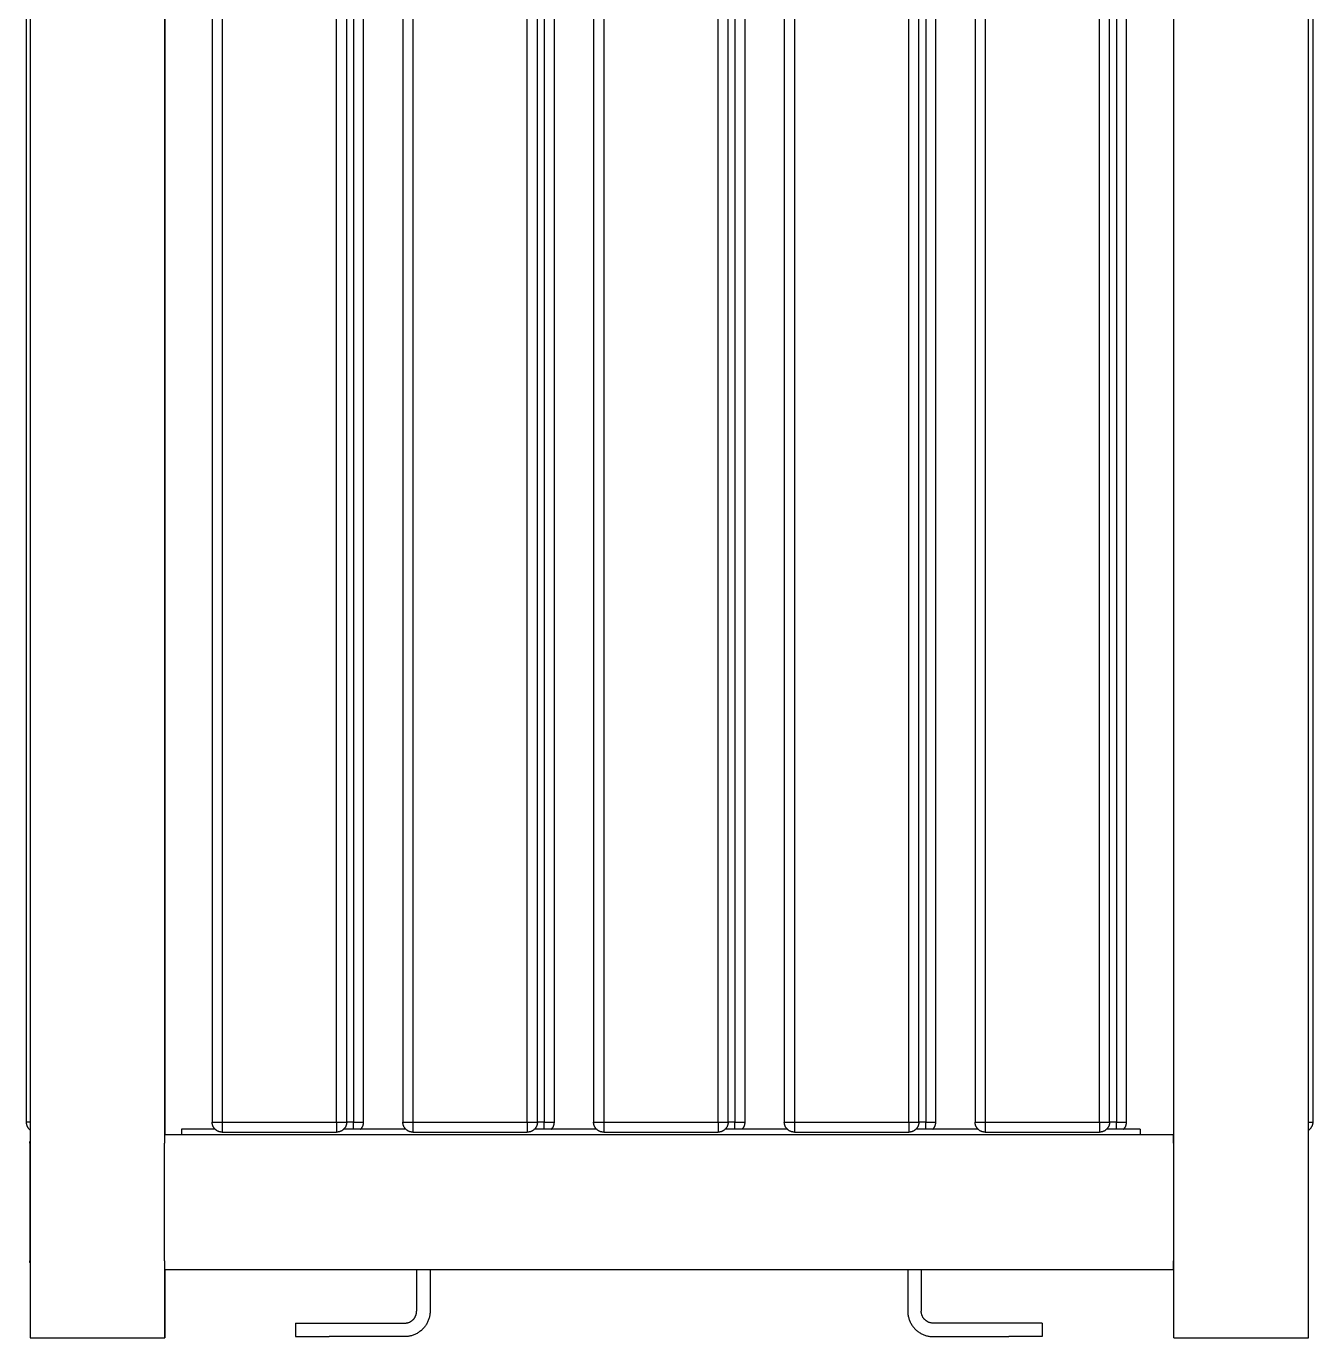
# Model space of a CAD drawing. Header units: millimetres. Extents: x -987 to 2591, y -102 to 2398.
# Drawn here: x -191.9 to 190.6, y 1116.9 to 1506.9 of the extents above; entities that cross this region are included whole.
import ezdxf

# ---------------------------------------------------------------- set-up
doc = ezdxf.new("R2010")
doc.units = ezdxf.units.MM
doc.header["$MEASUREMENT"] = 0
doc.layers.add('Utwórz2D linie widoczne', color=7, linetype='Continuous', true_color=0x000000)

msp = doc.modelspace()

# ---------------------------------------------------------------- linework, layer by layer
at = {"layer": 'Utwórz2D linie widoczne'}
for p, q in [((-190.73, 1896.9), (-190.73, 1116.9)), ((-150.73, 1896.9), (-150.73, 1177.23)), ((-150.63, 1896.9), (-150.63, 1177.23)), ((149.27, 1116.9), (149.27, 1896.9)), ((189.27, 1896.9), (189.27, 1116.9)), ((-191.86, 1890.04), (-191.86, 1181.04)), ((-136.6, 1890.04), (-136.6, 1181.04)), ((-133.6, 1890.04), (-133.6, 1181.04)), ((-99.6, 1181.04), (-99.6, 1890.04)), ((-96.6, 1181.04), (-96.6, 1890.04)), ((-94.56, 1890.04), (-94.56, 1181.04)), ((-91.56, 1181.04), (-91.56, 1890.04)), ((-79.9, 1890.04), (-79.9, 1181.04)), ((-76.9, 1890.04), (-76.9, 1181.04)), ((-42.9, 1181.04), (-42.9, 1890.04)), ((-39.9, 1181.04), (-39.9, 1890.04)), ((-37.86, 1890.04), (-37.86, 1181.04)), ((-34.86, 1181.04), (-34.86, 1890.04)), ((-23.2, 1890.04), (-23.2, 1181.04)), ((-20.2, 1890.04), (-20.2, 1181.04)), ((13.8, 1181.04), (13.8, 1890.04)), ((16.8, 1181.04), (16.8, 1890.04)), ((18.84, 1890.04), (18.84, 1181.04)), ((21.84, 1181.04), (21.84, 1890.04)), ((33.5, 1890.04), (33.5, 1181.04)), ((36.5, 1890.04), (36.5, 1181.04)), ((70.5, 1181.04), (70.5, 1890.04)), ((73.5, 1181.04), (73.5, 1890.04)), ((75.54, 1890.04), (75.54, 1181.04)), ((78.54, 1181.04), (78.54, 1890.04)), ((90.2, 1890.04), (90.2, 1181.04)), ((93.2, 1890.04), (93.2, 1181.04)), ((127.2, 1181.04), (127.2, 1890.04)), ((130.2, 1181.04), (130.2, 1890.04)), ((132.24, 1890.04), (132.24, 1181.04)), ((135.24, 1181.04), (135.24, 1890.04)), ((190.6, 1890.04), (190.6, 1181.04)), ((-191.86, 1181.04), (-191.86, 1180.94)), ((-190.73, 1181.04), (-191.86, 1181.04)), ((-191.86, 1180.94), (-191.85, 1180.84)), ((-191.85, 1180.84), (-191.84, 1180.73)), ((-191.84, 1180.73), (-191.83, 1180.63)), ((-191.83, 1180.63), (-191.81, 1180.53)), ((-191.81, 1180.53), (-191.79, 1180.43)), ((-191.79, 1180.43), (-191.77, 1180.33)), ((-191.77, 1180.33), (-191.74, 1180.23)), ((-191.74, 1180.23), (-191.71, 1180.13)), ((-191.71, 1180.13), (-191.68, 1180.03)), ((-191.68, 1180.03), (-191.64, 1179.93)), ((-191.64, 1179.93), (-191.6, 1179.84)), ((-191.6, 1179.84), (-191.56, 1179.74)), ((-191.56, 1179.74), (-191.51, 1179.65)), ((-191.51, 1179.65), (-191.46, 1179.56)), ((-191.46, 1179.56), (-191.41, 1179.47)), ((-191.41, 1179.47), (-191.36, 1179.38)), ((-191.36, 1179.38), (-191.3, 1179.3)), ((-191.3, 1179.3), (-191.24, 1179.21)), ((-191.24, 1179.21), (-191.17, 1179.13)), ((-191.17, 1179.13), (-191.1, 1179.06)), ((-191.1, 1179.06), (-191.03, 1178.98)), ((-191.03, 1178.98), (-190.96, 1178.9)), ((-190.96, 1178.9), (-190.89, 1178.83)), ((-190.89, 1178.83), (-190.81, 1178.76)), ((-190.81, 1178.76), (-190.73, 1178.7)), ((-145.73, 1178.9), (-145.73, 1177.23)), ((-135.7, 1178.9), (-145.73, 1178.9)), ((-136.6, 1180.94), (-136.6, 1181.04)), ((-136.6, 1181.04), (-136.6, 1181.04)), ((-136.6, 1181.04), (-133.6, 1181.04)), ((-136.59, 1180.84), (-136.6, 1180.94)), ((-136.58, 1180.74), (-136.59, 1180.84)), ((-136.57, 1180.63), (-136.58, 1180.74)), ((-136.55, 1180.53), (-136.57, 1180.63)), ((-136.53, 1180.43), (-136.55, 1180.53)), ((-136.51, 1180.33), (-136.53, 1180.43)), ((-136.49, 1180.23), (-136.51, 1180.33)), ((-136.46, 1180.13), (-136.49, 1180.23)), ((-136.42, 1180.04), (-136.46, 1180.13)), ((-136.39, 1179.94), (-136.42, 1180.04)), ((-136.35, 1179.85), (-136.39, 1179.94)), ((-136.31, 1179.75), (-136.35, 1179.85)), ((-136.26, 1179.66), (-136.31, 1179.75)), ((-136.21, 1179.57), (-136.26, 1179.66)), ((-136.16, 1179.48), (-136.21, 1179.57)), ((-136.11, 1179.4), (-136.16, 1179.48)), ((-136.05, 1179.31), (-136.11, 1179.4)), ((-135.99, 1179.23), (-136.05, 1179.31)), ((-135.92, 1179.15), (-135.99, 1179.23)), ((-135.86, 1179.07), (-135.92, 1179.15)), ((-135.79, 1178.99), (-135.86, 1179.07)), ((-135.72, 1178.92), (-135.79, 1178.99)), ((-135.65, 1178.85), (-135.72, 1178.92)), ((-135.57, 1178.78), (-135.65, 1178.85)), ((-135.49, 1178.72), (-135.57, 1178.78)), ((-135.41, 1178.65), (-135.49, 1178.72)), ((-135.33, 1178.59), (-135.41, 1178.65)), ((-135.24, 1178.53), (-135.33, 1178.59)), ((-135.16, 1178.48), (-135.24, 1178.53)), ((-135.07, 1178.43), (-135.16, 1178.48)), ((-134.98, 1178.38), (-135.07, 1178.43)), ((-134.89, 1178.33), (-134.98, 1178.38)), ((-134.79, 1178.29), (-134.89, 1178.33)), ((-134.7, 1178.25), (-134.79, 1178.29)), ((-134.6, 1178.22), (-134.7, 1178.25)), ((-134.51, 1178.18), (-134.6, 1178.22)), ((-134.41, 1178.15), (-134.51, 1178.18)), ((-134.31, 1178.13), (-134.41, 1178.15)), ((-134.21, 1178.11), (-134.31, 1178.13)), ((-134.11, 1178.09), (-134.21, 1178.11)), ((-134.01, 1178.07), (-134.11, 1178.09)), ((-133.9, 1178.06), (-134.01, 1178.07)), ((-133.8, 1178.05), (-133.9, 1178.06)), ((-133.7, 1178.04), (-133.8, 1178.05)), ((-133.6, 1178.04), (-133.7, 1178.04)), ((-133.6, 1181.04), (-133.6, 1178.04)), ((-133.6, 1181.04), (-99.6, 1181.04)), ((-133.6, 1178.04), (-99.6, 1178.04)), ((-99.6, 1181.04), (-99.6, 1178.04)), ((-99.6, 1181.04), (-96.6, 1181.04)), ((-99.5, 1178.04), (-99.6, 1178.04)), ((-99.39, 1178.05), (-99.5, 1178.04)), ((-99.29, 1178.06), (-99.39, 1178.05)), ((-99.19, 1178.07), (-99.29, 1178.06)), ((-99.09, 1178.09), (-99.19, 1178.07)), ((-98.99, 1178.11), (-99.09, 1178.09)), ((-98.89, 1178.13), (-98.99, 1178.11)), ((-98.79, 1178.15), (-98.89, 1178.13)), ((-98.69, 1178.18), (-98.79, 1178.15)), ((-98.59, 1178.22), (-98.69, 1178.18)), ((-98.5, 1178.25), (-98.59, 1178.22)), ((-98.4, 1178.29), (-98.5, 1178.25)), ((-98.31, 1178.33), (-98.4, 1178.29)), ((-98.22, 1178.38), (-98.31, 1178.33)), ((-98.13, 1178.43), (-98.22, 1178.38)), ((-98.04, 1178.48), (-98.13, 1178.43)), ((-97.95, 1178.53), (-98.04, 1178.48)), ((-97.87, 1178.59), (-97.95, 1178.53)), ((-97.78, 1178.65), (-97.87, 1178.59)), ((-97.7, 1178.72), (-97.78, 1178.65)), ((-97.63, 1178.78), (-97.7, 1178.72)), ((-97.55, 1178.85), (-97.63, 1178.78)), ((-97.48, 1178.92), (-97.55, 1178.85)), ((-79, 1178.9), (-97.5, 1178.9)), ((-97.4, 1178.99), (-97.48, 1178.92)), ((-97.34, 1179.07), (-97.4, 1178.99)), ((-97.27, 1179.15), (-97.34, 1179.07)), ((-97.21, 1179.23), (-97.27, 1179.15)), ((-97.15, 1179.31), (-97.21, 1179.23)), ((-97.09, 1179.4), (-97.15, 1179.31)), ((-97.03, 1179.48), (-97.09, 1179.4)), ((-96.98, 1179.57), (-97.03, 1179.48)), ((-96.93, 1179.66), (-96.98, 1179.57)), ((-96.89, 1179.75), (-96.93, 1179.66)), ((-96.85, 1179.85), (-96.89, 1179.75)), ((-96.81, 1179.94), (-96.85, 1179.85)), ((-96.77, 1180.04), (-96.81, 1179.94)), ((-96.74, 1180.13), (-96.77, 1180.04)), ((-96.71, 1180.23), (-96.74, 1180.13)), ((-96.68, 1180.33), (-96.71, 1180.23)), ((-96.66, 1180.43), (-96.68, 1180.33)), ((-96.64, 1180.53), (-96.66, 1180.43)), ((-96.63, 1180.63), (-96.64, 1180.53)), ((-96.61, 1180.74), (-96.63, 1180.63)), ((-96.6, 1180.84), (-96.61, 1180.74)), ((-94.56, 1181.04), (-96.6, 1181.04)), ((-96.6, 1181.04), (-96.6, 1180.94)), ((-96.6, 1180.94), (-96.6, 1180.84)), ((-94.56, 1181.04), (-91.56, 1181.04)), ((-94.56, 1178.9), (-94.56, 1181.04)), ((-92.46, 1178.9), (-92.39, 1178.97)), ((-92.39, 1178.97), (-92.32, 1179.05)), ((-92.32, 1179.05), (-92.25, 1179.13)), ((-92.25, 1179.13), (-92.19, 1179.21)), ((-92.19, 1179.21), (-92.13, 1179.29)), ((-92.13, 1179.29), (-92.07, 1179.38)), ((-92.07, 1179.38), (-92.01, 1179.46)), ((-92.01, 1179.46), (-91.96, 1179.55)), ((-91.96, 1179.55), (-91.91, 1179.64)), ((-91.91, 1179.64), (-91.86, 1179.74)), ((-91.86, 1179.74), (-91.82, 1179.83)), ((-91.82, 1179.83), (-91.78, 1179.93)), ((-91.78, 1179.93), (-91.74, 1180.02)), ((-91.74, 1180.02), (-91.71, 1180.12)), ((-91.71, 1180.12), (-91.68, 1180.22)), ((-91.68, 1180.22), (-91.65, 1180.32)), ((-91.65, 1180.32), (-91.63, 1180.42)), ((-91.63, 1180.42), (-91.61, 1180.53)), ((-91.61, 1180.53), (-91.59, 1180.63)), ((-91.59, 1180.63), (-91.58, 1180.73)), ((-91.58, 1180.73), (-91.57, 1180.83)), ((-91.57, 1180.83), (-91.56, 1180.94)), ((-91.56, 1180.94), (-91.56, 1181.04)), ((-79.9, 1180.94), (-79.9, 1181.04)), ((-79.9, 1181.04), (-79.9, 1181.04)), ((-79.9, 1181.04), (-76.9, 1181.04)), ((-79.89, 1180.84), (-79.9, 1180.94)), ((-79.88, 1180.74), (-79.89, 1180.84)), ((-79.87, 1180.63), (-79.88, 1180.74)), ((-79.85, 1180.53), (-79.87, 1180.63)), ((-79.83, 1180.43), (-79.85, 1180.53)), ((-79.81, 1180.33), (-79.83, 1180.43)), ((-79.79, 1180.23), (-79.81, 1180.33)), ((-79.76, 1180.13), (-79.79, 1180.23)), ((-79.72, 1180.04), (-79.76, 1180.13)), ((-79.69, 1179.94), (-79.72, 1180.04)), ((-79.65, 1179.85), (-79.69, 1179.94)), ((-79.61, 1179.75), (-79.65, 1179.85)), ((-79.56, 1179.66), (-79.61, 1179.75)), ((-79.51, 1179.57), (-79.56, 1179.66)), ((-79.46, 1179.48), (-79.51, 1179.57)), ((-79.41, 1179.4), (-79.46, 1179.48)), ((-79.35, 1179.31), (-79.41, 1179.4)), ((-79.29, 1179.23), (-79.35, 1179.31)), ((-79.22, 1179.15), (-79.29, 1179.23)), ((-79.16, 1179.07), (-79.22, 1179.15)), ((-79.09, 1178.99), (-79.16, 1179.07)), ((-79.02, 1178.92), (-79.09, 1178.99)), ((-78.95, 1178.85), (-79.02, 1178.92)), ((-78.87, 1178.78), (-78.95, 1178.85)), ((-78.79, 1178.72), (-78.87, 1178.78)), ((-78.71, 1178.65), (-78.79, 1178.72)), ((-78.63, 1178.59), (-78.71, 1178.65)), ((-78.54, 1178.53), (-78.63, 1178.59)), ((-78.46, 1178.48), (-78.54, 1178.53)), ((-78.37, 1178.43), (-78.46, 1178.48)), ((-78.28, 1178.38), (-78.37, 1178.43)), ((-78.19, 1178.33), (-78.28, 1178.38)), ((-78.09, 1178.29), (-78.19, 1178.33)), ((-78, 1178.25), (-78.09, 1178.29)), ((-77.9, 1178.22), (-78, 1178.25)), ((-77.81, 1178.18), (-77.9, 1178.22)), ((-77.71, 1178.15), (-77.81, 1178.18)), ((-77.61, 1178.13), (-77.71, 1178.15)), ((-77.51, 1178.11), (-77.61, 1178.13)), ((-77.41, 1178.09), (-77.51, 1178.11)), ((-77.31, 1178.07), (-77.41, 1178.09)), ((-77.2, 1178.06), (-77.31, 1178.07)), ((-77.1, 1178.05), (-77.2, 1178.06)), ((-77, 1178.04), (-77.1, 1178.05)), ((-76.9, 1178.04), (-77, 1178.04)), ((-76.9, 1181.04), (-76.9, 1178.04)), ((-76.9, 1181.04), (-42.9, 1181.04)), ((-76.9, 1178.04), (-42.9, 1178.04)), ((-42.9, 1181.04), (-42.9, 1178.04)), ((-42.9, 1181.04), (-39.9, 1181.04)), ((-42.8, 1178.04), (-42.9, 1178.04)), ((-42.69, 1178.05), (-42.8, 1178.04)), ((-42.59, 1178.06), (-42.69, 1178.05)), ((-42.49, 1178.07), (-42.59, 1178.06)), ((-42.39, 1178.09), (-42.49, 1178.07)), ((-42.29, 1178.11), (-42.39, 1178.09)), ((-42.19, 1178.13), (-42.29, 1178.11)), ((-42.09, 1178.15), (-42.19, 1178.13)), ((-41.99, 1178.18), (-42.09, 1178.15)), ((-41.89, 1178.22), (-41.99, 1178.18)), ((-41.8, 1178.25), (-41.89, 1178.22)), ((-41.7, 1178.29), (-41.8, 1178.25)), ((-41.61, 1178.33), (-41.7, 1178.29)), ((-41.52, 1178.38), (-41.61, 1178.33)), ((-41.43, 1178.43), (-41.52, 1178.38)), ((-41.34, 1178.48), (-41.43, 1178.43)), ((-41.25, 1178.53), (-41.34, 1178.48)), ((-41.17, 1178.59), (-41.25, 1178.53)), ((-41.08, 1178.65), (-41.17, 1178.59)), ((-41, 1178.72), (-41.08, 1178.65)), ((-40.93, 1178.78), (-41, 1178.72)), ((-40.85, 1178.85), (-40.93, 1178.78)), ((-40.78, 1178.92), (-40.85, 1178.85)), ((-22.3, 1178.9), (-40.8, 1178.9)), ((-40.7, 1178.99), (-40.78, 1178.92)), ((-40.64, 1179.07), (-40.7, 1178.99)), ((-40.57, 1179.15), (-40.64, 1179.07)), ((-40.51, 1179.23), (-40.57, 1179.15)), ((-40.45, 1179.31), (-40.51, 1179.23)), ((-40.39, 1179.4), (-40.45, 1179.31)), ((-40.33, 1179.48), (-40.39, 1179.4)), ((-40.28, 1179.57), (-40.33, 1179.48)), ((-40.23, 1179.66), (-40.28, 1179.57)), ((-40.19, 1179.75), (-40.23, 1179.66)), ((-40.15, 1179.85), (-40.19, 1179.75)), ((-40.11, 1179.94), (-40.15, 1179.85)), ((-40.07, 1180.04), (-40.11, 1179.94)), ((-40.04, 1180.13), (-40.07, 1180.04)), ((-40.01, 1180.23), (-40.04, 1180.13)), ((-39.98, 1180.33), (-40.01, 1180.23)), ((-39.96, 1180.43), (-39.98, 1180.33)), ((-39.94, 1180.53), (-39.96, 1180.43)), ((-39.93, 1180.63), (-39.94, 1180.53)), ((-39.91, 1180.74), (-39.93, 1180.63)), ((-39.9, 1180.84), (-39.91, 1180.74)), ((-37.86, 1181.04), (-39.9, 1181.04)), ((-39.9, 1181.04), (-39.9, 1180.94)), ((-39.9, 1180.94), (-39.9, 1180.84)), ((-37.86, 1181.04), (-34.86, 1181.04)), ((-37.86, 1178.9), (-37.86, 1181.04)), ((-35.76, 1178.9), (-35.69, 1178.97)), ((-35.69, 1178.97), (-35.62, 1179.05)), ((-35.62, 1179.05), (-35.55, 1179.13)), ((-35.55, 1179.13), (-35.49, 1179.21)), ((-35.49, 1179.21), (-35.43, 1179.29)), ((-35.43, 1179.29), (-35.37, 1179.38)), ((-35.37, 1179.38), (-35.31, 1179.46)), ((-35.31, 1179.46), (-35.26, 1179.55)), ((-35.26, 1179.55), (-35.21, 1179.64)), ((-35.21, 1179.64), (-35.16, 1179.74)), ((-35.16, 1179.74), (-35.12, 1179.83)), ((-35.12, 1179.83), (-35.08, 1179.93)), ((-35.08, 1179.93), (-35.04, 1180.02)), ((-35.04, 1180.02), (-35.01, 1180.12)), ((-35.01, 1180.12), (-34.98, 1180.22)), ((-34.98, 1180.22), (-34.95, 1180.32)), ((-34.95, 1180.32), (-34.93, 1180.42)), ((-34.93, 1180.42), (-34.91, 1180.53)), ((-34.91, 1180.53), (-34.89, 1180.63)), ((-34.89, 1180.63), (-34.88, 1180.73)), ((-34.88, 1180.73), (-34.87, 1180.83)), ((-34.87, 1180.83), (-34.86, 1180.94)), ((-34.86, 1180.94), (-34.86, 1181.04)), ((-23.2, 1180.94), (-23.2, 1181.04)), ((-23.2, 1181.04), (-23.2, 1181.04)), ((-23.2, 1181.04), (-20.2, 1181.04)), ((-23.19, 1180.84), (-23.2, 1180.94)), ((-23.18, 1180.74), (-23.19, 1180.84)), ((-23.17, 1180.63), (-23.18, 1180.74)), ((-23.15, 1180.53), (-23.17, 1180.63)), ((-23.13, 1180.43), (-23.15, 1180.53)), ((-23.11, 1180.33), (-23.13, 1180.43)), ((-23.09, 1180.23), (-23.11, 1180.33)), ((-23.06, 1180.13), (-23.09, 1180.23)), ((-23.02, 1180.04), (-23.06, 1180.13)), ((-22.99, 1179.94), (-23.02, 1180.04)), ((-22.95, 1179.85), (-22.99, 1179.94)), ((-22.91, 1179.75), (-22.95, 1179.85)), ((-22.86, 1179.66), (-22.91, 1179.75)), ((-22.81, 1179.57), (-22.86, 1179.66)), ((-22.76, 1179.48), (-22.81, 1179.57)), ((-22.71, 1179.4), (-22.76, 1179.48)), ((-22.65, 1179.31), (-22.71, 1179.4)), ((-22.59, 1179.23), (-22.65, 1179.31)), ((-22.52, 1179.15), (-22.59, 1179.23)), ((-22.46, 1179.07), (-22.52, 1179.15)), ((-22.39, 1178.99), (-22.46, 1179.07)), ((-22.32, 1178.92), (-22.39, 1178.99)), ((-22.25, 1178.85), (-22.32, 1178.92)), ((-22.17, 1178.78), (-22.25, 1178.85)), ((-22.09, 1178.72), (-22.17, 1178.78)), ((-22.01, 1178.65), (-22.09, 1178.72)), ((-21.93, 1178.59), (-22.01, 1178.65)), ((-21.84, 1178.53), (-21.93, 1178.59)), ((-21.76, 1178.48), (-21.84, 1178.53)), ((-21.67, 1178.43), (-21.76, 1178.48)), ((-21.58, 1178.38), (-21.67, 1178.43)), ((-21.49, 1178.33), (-21.58, 1178.38)), ((-21.39, 1178.29), (-21.49, 1178.33)), ((-21.3, 1178.25), (-21.39, 1178.29)), ((-21.2, 1178.22), (-21.3, 1178.25)), ((-21.11, 1178.18), (-21.2, 1178.22)), ((-21.01, 1178.15), (-21.11, 1178.18)), ((-20.91, 1178.13), (-21.01, 1178.15)), ((-20.81, 1178.11), (-20.91, 1178.13)), ((-20.71, 1178.09), (-20.81, 1178.11)), ((-20.61, 1178.07), (-20.71, 1178.09)), ((-20.5, 1178.06), (-20.61, 1178.07)), ((-20.4, 1178.05), (-20.5, 1178.06)), ((-20.3, 1178.04), (-20.4, 1178.05)), ((-20.2, 1178.04), (-20.3, 1178.04)), ((-20.2, 1181.04), (-20.2, 1178.04)), ((-20.2, 1181.04), (13.8, 1181.04)), ((-20.2, 1178.04), (13.8, 1178.04)), ((13.8, 1181.04), (13.8, 1178.04)), ((13.8, 1181.04), (16.8, 1181.04)), ((13.9, 1178.04), (13.8, 1178.04)), ((14.01, 1178.05), (13.9, 1178.04)), ((14.11, 1178.06), (14.01, 1178.05)), ((14.21, 1178.07), (14.11, 1178.06)), ((14.31, 1178.09), (14.21, 1178.07)), ((14.41, 1178.11), (14.31, 1178.09)), ((14.51, 1178.13), (14.41, 1178.11)), ((14.61, 1178.15), (14.51, 1178.13)), ((14.71, 1178.18), (14.61, 1178.15)), ((14.81, 1178.22), (14.71, 1178.18)), ((14.9, 1178.25), (14.81, 1178.22)), ((15, 1178.29), (14.9, 1178.25)), ((15.09, 1178.33), (15, 1178.29)), ((15.18, 1178.38), (15.09, 1178.33)), ((15.27, 1178.43), (15.18, 1178.38)), ((15.36, 1178.48), (15.27, 1178.43)), ((15.45, 1178.53), (15.36, 1178.48)), ((15.53, 1178.59), (15.45, 1178.53)), ((15.62, 1178.65), (15.53, 1178.59)), ((15.7, 1178.72), (15.62, 1178.65)), ((15.77, 1178.78), (15.7, 1178.72)), ((15.85, 1178.85), (15.77, 1178.78)), ((15.92, 1178.92), (15.85, 1178.85)), ((34.4, 1178.9), (15.9, 1178.9)), ((16, 1178.99), (15.92, 1178.92)), ((16.06, 1179.07), (16, 1178.99)), ((16.13, 1179.15), (16.06, 1179.07)), ((16.19, 1179.23), (16.13, 1179.15)), ((16.25, 1179.31), (16.19, 1179.23)), ((16.31, 1179.4), (16.25, 1179.31)), ((16.37, 1179.48), (16.31, 1179.4)), ((16.42, 1179.57), (16.37, 1179.48)), ((16.47, 1179.66), (16.42, 1179.57)), ((16.51, 1179.75), (16.47, 1179.66)), ((16.55, 1179.85), (16.51, 1179.75)), ((16.59, 1179.94), (16.55, 1179.85)), ((16.63, 1180.04), (16.59, 1179.94)), ((16.66, 1180.13), (16.63, 1180.04)), ((16.69, 1180.23), (16.66, 1180.13)), ((16.72, 1180.33), (16.69, 1180.23)), ((16.74, 1180.43), (16.72, 1180.33)), ((16.76, 1180.53), (16.74, 1180.43)), ((16.77, 1180.63), (16.76, 1180.53)), ((16.79, 1180.74), (16.77, 1180.63)), ((16.8, 1180.84), (16.79, 1180.74)), ((18.84, 1181.04), (16.8, 1181.04)), ((16.8, 1181.04), (16.8, 1180.94)), ((16.8, 1180.94), (16.8, 1180.84)), ((18.84, 1181.04), (21.84, 1181.04)), ((18.84, 1178.9), (18.84, 1181.04)), ((20.94, 1178.9), (21.01, 1178.97)), ((21.01, 1178.97), (21.08, 1179.05)), ((21.08, 1179.05), (21.15, 1179.13)), ((21.15, 1179.13), (21.21, 1179.21)), ((21.21, 1179.21), (21.27, 1179.29)), ((21.27, 1179.29), (21.33, 1179.38)), ((21.33, 1179.38), (21.39, 1179.46)), ((21.39, 1179.46), (21.44, 1179.55)), ((21.44, 1179.55), (21.49, 1179.64)), ((21.49, 1179.64), (21.54, 1179.74)), ((21.54, 1179.74), (21.58, 1179.83)), ((21.58, 1179.83), (21.62, 1179.93)), ((21.62, 1179.93), (21.66, 1180.02)), ((21.66, 1180.02), (21.69, 1180.12)), ((21.69, 1180.12), (21.72, 1180.22)), ((21.72, 1180.22), (21.75, 1180.32)), ((21.75, 1180.32), (21.77, 1180.42)), ((21.77, 1180.42), (21.79, 1180.53)), ((21.79, 1180.53), (21.81, 1180.63)), ((21.81, 1180.63), (21.82, 1180.73)), ((21.82, 1180.73), (21.83, 1180.83)), ((21.83, 1180.83), (21.84, 1180.94)), ((21.84, 1180.94), (21.84, 1181.04)), ((33.5, 1180.94), (33.5, 1181.04)), ((33.5, 1181.04), (33.5, 1181.04)), ((33.5, 1181.04), (36.5, 1181.04)), ((33.51, 1180.84), (33.5, 1180.94)), ((33.52, 1180.74), (33.51, 1180.84)), ((33.53, 1180.63), (33.52, 1180.74)), ((33.55, 1180.53), (33.53, 1180.63)), ((33.57, 1180.43), (33.55, 1180.53)), ((33.59, 1180.33), (33.57, 1180.43)), ((33.61, 1180.23), (33.59, 1180.33)), ((33.64, 1180.13), (33.61, 1180.23)), ((33.68, 1180.04), (33.64, 1180.13)), ((33.71, 1179.94), (33.68, 1180.04)), ((33.75, 1179.85), (33.71, 1179.94)), ((33.79, 1179.75), (33.75, 1179.85)), ((33.84, 1179.66), (33.79, 1179.75)), ((33.89, 1179.57), (33.84, 1179.66)), ((33.94, 1179.48), (33.89, 1179.57)), ((33.99, 1179.4), (33.94, 1179.48)), ((34.05, 1179.31), (33.99, 1179.4)), ((34.11, 1179.23), (34.05, 1179.31)), ((34.18, 1179.15), (34.11, 1179.23)), ((34.24, 1179.07), (34.18, 1179.15)), ((34.31, 1178.99), (34.24, 1179.07)), ((34.38, 1178.92), (34.31, 1178.99)), ((34.45, 1178.85), (34.38, 1178.92)), ((34.53, 1178.78), (34.45, 1178.85)), ((34.61, 1178.72), (34.53, 1178.78)), ((34.69, 1178.65), (34.61, 1178.72)), ((34.77, 1178.59), (34.69, 1178.65)), ((34.86, 1178.53), (34.77, 1178.59)), ((34.94, 1178.48), (34.86, 1178.53)), ((35.03, 1178.43), (34.94, 1178.48)), ((35.12, 1178.38), (35.03, 1178.43)), ((35.21, 1178.33), (35.12, 1178.38)), ((35.31, 1178.29), (35.21, 1178.33)), ((35.4, 1178.25), (35.31, 1178.29)), ((35.5, 1178.22), (35.4, 1178.25)), ((35.59, 1178.18), (35.5, 1178.22)), ((35.69, 1178.15), (35.59, 1178.18)), ((35.79, 1178.13), (35.69, 1178.15)), ((35.89, 1178.11), (35.79, 1178.13)), ((35.99, 1178.09), (35.89, 1178.11)), ((36.09, 1178.07), (35.99, 1178.09)), ((36.2, 1178.06), (36.09, 1178.07)), ((36.3, 1178.05), (36.2, 1178.06)), ((36.4, 1178.04), (36.3, 1178.05)), ((36.5, 1178.04), (36.4, 1178.04)), ((36.5, 1181.04), (36.5, 1178.04)), ((36.5, 1181.04), (70.5, 1181.04)), ((36.5, 1178.04), (70.5, 1178.04)), ((70.5, 1181.04), (70.5, 1178.04)), ((70.5, 1181.04), (73.5, 1181.04)), ((70.6, 1178.04), (70.5, 1178.04)), ((70.71, 1178.05), (70.6, 1178.04)), ((70.81, 1178.06), (70.71, 1178.05)), ((70.91, 1178.07), (70.81, 1178.06)), ((71.01, 1178.09), (70.91, 1178.07)), ((71.11, 1178.11), (71.01, 1178.09)), ((71.21, 1178.13), (71.11, 1178.11)), ((71.31, 1178.15), (71.21, 1178.13)), ((71.41, 1178.18), (71.31, 1178.15)), ((71.51, 1178.22), (71.41, 1178.18)), ((71.6, 1178.25), (71.51, 1178.22)), ((71.7, 1178.29), (71.6, 1178.25)), ((71.79, 1178.33), (71.7, 1178.29)), ((71.88, 1178.38), (71.79, 1178.33)), ((71.97, 1178.43), (71.88, 1178.38)), ((72.06, 1178.48), (71.97, 1178.43)), ((72.15, 1178.53), (72.06, 1178.48)), ((72.23, 1178.59), (72.15, 1178.53)), ((72.32, 1178.65), (72.23, 1178.59)), ((72.4, 1178.72), (72.32, 1178.65)), ((72.47, 1178.78), (72.4, 1178.72)), ((72.55, 1178.85), (72.47, 1178.78)), ((72.62, 1178.92), (72.55, 1178.85)), ((91.1, 1178.9), (72.6, 1178.9)), ((72.7, 1178.99), (72.62, 1178.92)), ((72.76, 1179.07), (72.7, 1178.99)), ((72.83, 1179.15), (72.76, 1179.07)), ((72.89, 1179.23), (72.83, 1179.15)), ((72.95, 1179.31), (72.89, 1179.23)), ((73.01, 1179.4), (72.95, 1179.31)), ((73.07, 1179.48), (73.01, 1179.4)), ((73.12, 1179.57), (73.07, 1179.48)), ((73.17, 1179.66), (73.12, 1179.57)), ((73.21, 1179.75), (73.17, 1179.66)), ((73.25, 1179.85), (73.21, 1179.75)), ((73.29, 1179.94), (73.25, 1179.85)), ((73.33, 1180.04), (73.29, 1179.94)), ((73.36, 1180.13), (73.33, 1180.04)), ((73.39, 1180.23), (73.36, 1180.13)), ((73.42, 1180.33), (73.39, 1180.23)), ((73.44, 1180.43), (73.42, 1180.33)), ((73.46, 1180.53), (73.44, 1180.43)), ((73.47, 1180.63), (73.46, 1180.53)), ((73.49, 1180.74), (73.47, 1180.63)), ((73.5, 1180.84), (73.49, 1180.74)), ((75.54, 1181.04), (73.5, 1181.04)), ((73.5, 1181.04), (73.5, 1180.94)), ((73.5, 1180.94), (73.5, 1180.84)), ((75.54, 1181.04), (78.54, 1181.04)), ((75.54, 1178.9), (75.54, 1181.04)), ((77.64, 1178.9), (77.71, 1178.97)), ((77.71, 1178.97), (77.78, 1179.05)), ((77.78, 1179.05), (77.85, 1179.13)), ((77.85, 1179.13), (77.91, 1179.21)), ((77.91, 1179.21), (77.97, 1179.29)), ((77.97, 1179.29), (78.03, 1179.38)), ((78.03, 1179.38), (78.09, 1179.46)), ((78.09, 1179.46), (78.14, 1179.55)), ((78.14, 1179.55), (78.19, 1179.64)), ((78.19, 1179.64), (78.24, 1179.74)), ((78.24, 1179.74), (78.28, 1179.83)), ((78.28, 1179.83), (78.32, 1179.93)), ((78.32, 1179.93), (78.36, 1180.02)), ((78.36, 1180.02), (78.39, 1180.12)), ((78.39, 1180.12), (78.42, 1180.22)), ((78.42, 1180.22), (78.45, 1180.32)), ((78.45, 1180.32), (78.47, 1180.42)), ((78.47, 1180.42), (78.49, 1180.53)), ((78.49, 1180.53), (78.51, 1180.63)), ((78.51, 1180.63), (78.52, 1180.73)), ((78.52, 1180.73), (78.53, 1180.83)), ((78.53, 1180.83), (78.54, 1180.94)), ((78.54, 1180.94), (78.54, 1181.04)), ((90.2, 1180.94), (90.2, 1181.04)), ((90.2, 1181.04), (90.2, 1181.04)), ((90.2, 1181.04), (93.2, 1181.04)), ((90.21, 1180.84), (90.2, 1180.94)), ((90.22, 1180.74), (90.21, 1180.84)), ((90.23, 1180.63), (90.22, 1180.74)), ((90.25, 1180.53), (90.23, 1180.63)), ((90.27, 1180.43), (90.25, 1180.53)), ((90.29, 1180.33), (90.27, 1180.43)), ((90.31, 1180.23), (90.29, 1180.33)), ((90.34, 1180.13), (90.31, 1180.23)), ((90.38, 1180.04), (90.34, 1180.13)), ((90.41, 1179.94), (90.38, 1180.04)), ((90.45, 1179.85), (90.41, 1179.94)), ((90.49, 1179.75), (90.45, 1179.85)), ((90.54, 1179.66), (90.49, 1179.75)), ((90.59, 1179.57), (90.54, 1179.66)), ((90.64, 1179.48), (90.59, 1179.57)), ((90.69, 1179.4), (90.64, 1179.48)), ((90.75, 1179.31), (90.69, 1179.4)), ((90.81, 1179.23), (90.75, 1179.31)), ((90.88, 1179.15), (90.81, 1179.23)), ((90.94, 1179.07), (90.88, 1179.15)), ((91.01, 1178.99), (90.94, 1179.07)), ((91.08, 1178.92), (91.01, 1178.99)), ((91.15, 1178.85), (91.08, 1178.92)), ((91.23, 1178.78), (91.15, 1178.85)), ((91.31, 1178.72), (91.23, 1178.78)), ((91.39, 1178.65), (91.31, 1178.72)), ((91.47, 1178.59), (91.39, 1178.65)), ((91.56, 1178.53), (91.47, 1178.59)), ((91.64, 1178.48), (91.56, 1178.53)), ((91.73, 1178.43), (91.64, 1178.48)), ((91.82, 1178.38), (91.73, 1178.43)), ((91.91, 1178.33), (91.82, 1178.38)), ((92.01, 1178.29), (91.91, 1178.33)), ((92.1, 1178.25), (92.01, 1178.29)), ((92.2, 1178.22), (92.1, 1178.25)), ((92.29, 1178.18), (92.2, 1178.22)), ((92.39, 1178.15), (92.29, 1178.18)), ((92.49, 1178.13), (92.39, 1178.15)), ((92.59, 1178.11), (92.49, 1178.13)), ((92.69, 1178.09), (92.59, 1178.11)), ((92.79, 1178.07), (92.69, 1178.09)), ((92.9, 1178.06), (92.79, 1178.07)), ((93, 1178.05), (92.9, 1178.06)), ((93.1, 1178.04), (93, 1178.05)), ((93.2, 1178.04), (93.1, 1178.04)), ((93.2, 1181.04), (93.2, 1178.04)), ((93.2, 1181.04), (127.2, 1181.04)), ((93.2, 1178.04), (127.2, 1178.04)), ((127.2, 1181.04), (127.2, 1178.04)), ((127.2, 1181.04), (130.2, 1181.04)), ((127.3, 1178.04), (127.2, 1178.04)), ((127.41, 1178.05), (127.3, 1178.04)), ((127.51, 1178.06), (127.41, 1178.05)), ((127.61, 1178.07), (127.51, 1178.06)), ((127.71, 1178.09), (127.61, 1178.07)), ((127.81, 1178.11), (127.71, 1178.09)), ((127.91, 1178.13), (127.81, 1178.11)), ((128.01, 1178.15), (127.91, 1178.13)), ((128.11, 1178.18), (128.01, 1178.15)), ((128.21, 1178.22), (128.11, 1178.18)), ((128.3, 1178.25), (128.21, 1178.22)), ((128.4, 1178.29), (128.3, 1178.25)), ((128.49, 1178.33), (128.4, 1178.29)), ((128.58, 1178.38), (128.49, 1178.33)), ((128.67, 1178.43), (128.58, 1178.38)), ((128.76, 1178.48), (128.67, 1178.43)), ((128.85, 1178.53), (128.76, 1178.48)), ((128.93, 1178.59), (128.85, 1178.53)), ((129.02, 1178.65), (128.93, 1178.59)), ((129.1, 1178.72), (129.02, 1178.65)), ((129.17, 1178.78), (129.1, 1178.72)), ((129.25, 1178.85), (129.17, 1178.78)), ((129.32, 1178.92), (129.25, 1178.85)), ((139.27, 1178.9), (129.3, 1178.9)), ((129.4, 1178.99), (129.32, 1178.92)), ((129.46, 1179.07), (129.4, 1178.99)), ((129.53, 1179.15), (129.46, 1179.07)), ((129.59, 1179.23), (129.53, 1179.15)), ((129.65, 1179.31), (129.59, 1179.23)), ((129.71, 1179.4), (129.65, 1179.31)), ((129.77, 1179.48), (129.71, 1179.4)), ((129.82, 1179.57), (129.77, 1179.48)), ((129.87, 1179.66), (129.82, 1179.57)), ((129.91, 1179.75), (129.87, 1179.66)), ((129.95, 1179.85), (129.91, 1179.75)), ((129.99, 1179.94), (129.95, 1179.85)), ((130.03, 1180.04), (129.99, 1179.94)), ((130.06, 1180.13), (130.03, 1180.04)), ((130.09, 1180.23), (130.06, 1180.13)), ((130.12, 1180.33), (130.09, 1180.23)), ((130.14, 1180.43), (130.12, 1180.33)), ((130.16, 1180.53), (130.14, 1180.43)), ((130.17, 1180.63), (130.16, 1180.53)), ((130.19, 1180.74), (130.17, 1180.63)), ((130.2, 1180.84), (130.19, 1180.74)), ((132.24, 1181.04), (130.2, 1181.04)), ((130.2, 1181.04), (130.2, 1180.94)), ((130.2, 1180.94), (130.2, 1180.84)), ((132.24, 1181.04), (135.24, 1181.04)), ((132.24, 1178.9), (132.24, 1181.04)), ((134.34, 1178.9), (134.41, 1178.97)), ((134.41, 1178.97), (134.48, 1179.05)), ((134.48, 1179.05), (134.55, 1179.13)), ((134.55, 1179.13), (134.61, 1179.21)), ((134.61, 1179.21), (134.67, 1179.29)), ((134.67, 1179.29), (134.73, 1179.38)), ((134.73, 1179.38), (134.79, 1179.46)), ((134.79, 1179.46), (134.84, 1179.55)), ((134.84, 1179.55), (134.89, 1179.64)), ((134.89, 1179.64), (134.94, 1179.74)), ((134.94, 1179.74), (134.98, 1179.83)), ((134.98, 1179.83), (135.02, 1179.93)), ((135.02, 1179.93), (135.06, 1180.02)), ((135.06, 1180.02), (135.09, 1180.12)), ((135.09, 1180.12), (135.12, 1180.22)), ((135.12, 1180.22), (135.15, 1180.32)), ((135.15, 1180.32), (135.17, 1180.42)), ((135.17, 1180.42), (135.19, 1180.53)), ((135.19, 1180.53), (135.21, 1180.63)), ((135.21, 1180.63), (135.22, 1180.73)), ((135.22, 1180.73), (135.23, 1180.83)), ((135.23, 1180.83), (135.24, 1180.94)), ((135.24, 1180.94), (135.24, 1181.04)), ((139.27, 1178.9), (139.27, 1177.23)), ((189.27, 1181.04), (190.6, 1181.04)), ((189.35, 1178.61), (189.27, 1178.55)), ((189.44, 1178.67), (189.35, 1178.61)), ((189.37, 1116.9), (189.37, 1178.62)), ((189.51, 1178.73), (189.44, 1178.67)), ((189.59, 1178.8), (189.51, 1178.73)), ((189.67, 1178.87), (189.59, 1178.8)), ((189.74, 1178.94), (189.67, 1178.87)), ((189.81, 1179.01), (189.74, 1178.94)), ((189.88, 1179.09), (189.81, 1179.01)), ((189.94, 1179.17), (189.88, 1179.09)), ((190, 1179.25), (189.94, 1179.17)), ((190.06, 1179.33), (190, 1179.25)), ((190.12, 1179.41), (190.06, 1179.33)), ((190.17, 1179.5), (190.12, 1179.41)), ((190.22, 1179.59), (190.17, 1179.5)), ((190.27, 1179.68), (190.22, 1179.59)), ((190.31, 1179.77), (190.27, 1179.68)), ((190.35, 1179.86), (190.31, 1179.77)), ((190.39, 1179.95), (190.35, 1179.86)), ((190.43, 1180.05), (190.39, 1179.95)), ((190.46, 1180.14), (190.43, 1180.05)), ((190.49, 1180.24), (190.46, 1180.14)), ((190.51, 1180.34), (190.49, 1180.24)), ((190.54, 1180.44), (190.51, 1180.34)), ((190.55, 1180.54), (190.54, 1180.44)), ((190.57, 1180.64), (190.55, 1180.54)), ((190.58, 1180.74), (190.57, 1180.64)), ((190.59, 1180.84), (190.58, 1180.74)), ((190.6, 1180.94), (190.59, 1180.84)), ((190.6, 1181.04), (190.6, 1180.94)), ((-190.8, 1174.82), (-190.79, 1174.9)), ((-190.8, 1174.73), (-190.8, 1174.82)), ((-190.8, 1174.73), (-190.8, 1139.73)), ((-190.79, 1174.98), (-190.78, 1175.07)), ((-190.79, 1174.9), (-190.79, 1174.98)), ((-190.78, 1175.07), (-190.76, 1175.15)), ((-190.76, 1175.15), (-190.75, 1175.23)), ((-190.75, 1175.23), (-190.73, 1175.31)), ((149.2, 1177.23), (-150.8, 1177.23)), ((-150.8, 1177.23), (-150.8, 1174.73)), ((-150.8, 1139.73), (-150.8, 1174.73)), ((149.2, 1174.73), (149.2, 1177.23)), ((149.2, 1174.79), (149.21, 1174.86)), ((149.2, 1174.73), (149.2, 1139.73)), ((149.21, 1174.94), (149.22, 1175.02)), ((149.21, 1174.86), (149.21, 1174.94)), ((149.22, 1175.02), (149.23, 1175.09)), ((149.23, 1175.09), (149.24, 1175.17)), ((149.24, 1175.17), (149.25, 1175.24)), ((149.25, 1175.24), (149.27, 1175.32)), ((-190.8, 1139.65), (-190.8, 1139.73)), ((-190.79, 1139.57), (-190.8, 1139.65)), ((-190.79, 1139.48), (-190.79, 1139.57)), ((-190.78, 1139.4), (-190.79, 1139.48)), ((-190.76, 1139.32), (-190.78, 1139.4)), ((-190.75, 1139.24), (-190.76, 1139.32)), ((-190.73, 1139.15), (-190.75, 1139.24)), ((-150.8, 1139.73), (-150.8, 1137.23)), ((149.2, 1137.23), (149.2, 1139.73)), ((149.21, 1139.6), (149.2, 1139.68)), ((149.21, 1139.52), (149.21, 1139.6)), ((149.22, 1139.45), (149.21, 1139.52)), ((149.23, 1139.37), (149.22, 1139.45)), ((149.24, 1139.3), (149.23, 1139.37)), ((149.25, 1139.22), (149.24, 1139.3)), ((149.27, 1139.15), (149.25, 1139.22)), ((-150.8, 1137.23), (149.2, 1137.23)), ((-150.73, 1137.23), (-150.73, 1116.9)), ((-150.63, 1137.23), (-150.63, 1116.9)), ((-75.8, 1137.23), (-75.8, 1127.23)), ((-71.8, 1137.23), (-71.8, 1127.23)), ((70.2, 1137.23), (70.2, 1127.23)), ((74.2, 1137.23), (74.2, 1127.23)), ((-75.8, 1127.23), (-75.8, 1124.83)), ((-71.8, 1127.23), (-71.8, 1124.83)), ((70.2, 1127.23), (70.2, 1124.83)), ((74.2, 1127.23), (74.2, 1124.83)), ((-76.2, 1123.18), (-76.15, 1123.29)), ((-76.15, 1123.29), (-76.1, 1123.4)), ((-76.1, 1123.4), (-76.05, 1123.51)), ((-76.05, 1123.51), (-76.01, 1123.63)), ((-76.01, 1123.63), (-75.97, 1123.74)), ((-75.97, 1123.74), (-75.93, 1123.86)), ((-75.93, 1123.86), (-75.9, 1123.98)), ((-75.9, 1123.98), (-75.87, 1124.1)), ((-75.87, 1124.1), (-75.85, 1124.22)), ((-75.85, 1124.22), (-75.83, 1124.34)), ((-75.83, 1124.34), (-75.82, 1124.46)), ((-75.82, 1124.46), (-75.81, 1124.59)), ((-75.81, 1124.59), (-75.8, 1124.71)), ((-75.8, 1124.71), (-75.8, 1124.83)), ((-71.96, 1123.29), (-72.01, 1123.03)), ((-71.91, 1123.54), (-71.96, 1123.29)), ((-71.87, 1123.8), (-71.91, 1123.54)), ((-71.84, 1124.06), (-71.87, 1123.8)), ((-71.82, 1124.31), (-71.84, 1124.06)), ((-71.8, 1124.57), (-71.82, 1124.31)), ((-71.8, 1124.83), (-71.8, 1124.57)), ((70.2, 1124.83), (70.21, 1124.57)), ((70.21, 1124.57), (70.22, 1124.31)), ((70.22, 1124.31), (70.24, 1124.06)), ((70.24, 1124.06), (70.27, 1123.8)), ((70.27, 1123.8), (70.31, 1123.54)), ((70.31, 1123.54), (70.36, 1123.29)), ((70.36, 1123.29), (70.42, 1123.03)), ((74.2, 1124.71), (74.2, 1124.83)), ((74.21, 1124.59), (74.2, 1124.71)), ((74.22, 1124.46), (74.21, 1124.59)), ((74.24, 1124.34), (74.22, 1124.46)), ((74.25, 1124.22), (74.24, 1124.34)), ((74.28, 1124.1), (74.25, 1124.22)), ((74.3, 1123.98), (74.28, 1124.1)), ((74.34, 1123.86), (74.3, 1123.98)), ((74.37, 1123.74), (74.34, 1123.86)), ((74.41, 1123.63), (74.37, 1123.74)), ((74.45, 1123.51), (74.41, 1123.63)), ((74.5, 1123.4), (74.45, 1123.51)), ((74.55, 1123.29), (74.5, 1123.4)), ((74.61, 1123.18), (74.55, 1123.29)), ((-111.8, 1121.23), (-101.8, 1121.23)), ((-111.8, 1121.23), (-111.8, 1117.23)), ((-101.8, 1121.23), (-79.4, 1121.23)), ((-79.4, 1121.23), (-79.28, 1121.23)), ((-79.28, 1121.23), (-79.15, 1121.24)), ((-79.15, 1121.24), (-79.03, 1121.25)), ((-79.03, 1121.25), (-78.91, 1121.27)), ((-78.91, 1121.27), (-78.79, 1121.29)), ((-78.79, 1121.29), (-78.67, 1121.31)), ((-78.67, 1121.31), (-78.55, 1121.34)), ((-78.55, 1121.34), (-78.43, 1121.37)), ((-78.43, 1121.37), (-78.31, 1121.4)), ((-78.31, 1121.4), (-78.19, 1121.44)), ((-78.19, 1121.44), (-78.08, 1121.48)), ((-78.08, 1121.48), (-77.96, 1121.53)), ((-77.96, 1121.53), (-77.85, 1121.58)), ((-77.85, 1121.58), (-77.74, 1121.64)), ((-77.74, 1121.64), (-77.63, 1121.69)), ((-77.63, 1121.69), (-77.53, 1121.76)), ((-77.53, 1121.76), (-77.42, 1121.82)), ((-77.42, 1121.82), (-77.32, 1121.89)), ((-77.32, 1121.89), (-77.22, 1121.96)), ((-77.22, 1121.96), (-77.13, 1122.04)), ((-77.13, 1122.04), (-77.03, 1122.12)), ((-77.03, 1122.12), (-76.94, 1122.2)), ((-76.94, 1122.2), (-76.85, 1122.29)), ((-76.85, 1122.29), (-76.77, 1122.38)), ((-76.77, 1122.38), (-76.68, 1122.47)), ((-76.68, 1122.47), (-76.61, 1122.56)), ((-76.61, 1122.56), (-76.53, 1122.66)), ((-76.53, 1122.66), (-76.46, 1122.76)), ((-76.46, 1122.76), (-76.39, 1122.86)), ((-76.39, 1122.86), (-76.32, 1122.96)), ((-76.32, 1122.96), (-76.26, 1123.07)), ((-76.26, 1123.07), (-76.2, 1123.18)), ((-74.02, 1119.46), (-74.21, 1119.28)), ((-73.84, 1119.65), (-74.02, 1119.46)), ((-73.67, 1119.84), (-73.84, 1119.65)), ((-73.5, 1120.04), (-73.67, 1119.84)), ((-73.34, 1120.24), (-73.5, 1120.04)), ((-73.19, 1120.45), (-73.34, 1120.24)), ((-73.04, 1120.66), (-73.19, 1120.45)), ((-72.9, 1120.88), (-73.04, 1120.66)), ((-72.77, 1121.11), (-72.9, 1120.88)), ((-72.65, 1121.34), (-72.77, 1121.11)), ((-72.53, 1121.57), (-72.65, 1121.34)), ((-72.43, 1121.81), (-72.53, 1121.57)), ((-72.33, 1122.04), (-72.43, 1121.81)), ((-72.24, 1122.29), (-72.33, 1122.04)), ((-72.15, 1122.53), (-72.24, 1122.29)), ((-72.08, 1122.78), (-72.15, 1122.53)), ((-72.01, 1123.03), (-72.08, 1122.78)), ((70.42, 1123.03), (70.48, 1122.78)), ((70.48, 1122.78), (70.56, 1122.53)), ((70.56, 1122.53), (70.64, 1122.29)), ((70.64, 1122.29), (70.73, 1122.04)), ((70.73, 1122.04), (70.83, 1121.81)), ((70.83, 1121.81), (70.94, 1121.57)), ((70.94, 1121.57), (71.05, 1121.34)), ((71.05, 1121.34), (71.18, 1121.11)), ((71.18, 1121.11), (71.31, 1120.88)), ((71.31, 1120.88), (71.45, 1120.66)), ((71.45, 1120.66), (71.59, 1120.45)), ((71.59, 1120.45), (71.75, 1120.24)), ((71.75, 1120.24), (71.91, 1120.04)), ((71.91, 1120.04), (72.07, 1119.84)), ((72.07, 1119.84), (72.25, 1119.65)), ((72.25, 1119.65), (72.43, 1119.46)), ((72.43, 1119.46), (72.61, 1119.28)), ((74.66, 1123.07), (74.61, 1123.18)), ((74.73, 1122.96), (74.66, 1123.07)), ((74.79, 1122.86), (74.73, 1122.96)), ((74.86, 1122.76), (74.79, 1122.86)), ((74.93, 1122.66), (74.86, 1122.76)), ((75.01, 1122.56), (74.93, 1122.66)), ((75.09, 1122.47), (75.01, 1122.56)), ((75.17, 1122.38), (75.09, 1122.47)), ((75.26, 1122.29), (75.17, 1122.38)), ((75.34, 1122.2), (75.26, 1122.29)), ((75.44, 1122.12), (75.34, 1122.2)), ((75.53, 1122.04), (75.44, 1122.12)), ((75.63, 1121.96), (75.53, 1122.04)), ((75.73, 1121.89), (75.63, 1121.96)), ((75.83, 1121.82), (75.73, 1121.89)), ((75.93, 1121.76), (75.83, 1121.82)), ((76.04, 1121.69), (75.93, 1121.76)), ((76.15, 1121.64), (76.04, 1121.69)), ((76.26, 1121.58), (76.15, 1121.64)), ((76.37, 1121.53), (76.26, 1121.58)), ((76.48, 1121.48), (76.37, 1121.53)), ((76.6, 1121.44), (76.48, 1121.48)), ((76.71, 1121.4), (76.6, 1121.44)), ((76.83, 1121.37), (76.71, 1121.4)), ((76.95, 1121.34), (76.83, 1121.37)), ((77.07, 1121.31), (76.95, 1121.34)), ((77.19, 1121.29), (77.07, 1121.31)), ((77.31, 1121.27), (77.19, 1121.29)), ((77.43, 1121.25), (77.31, 1121.27)), ((77.56, 1121.24), (77.43, 1121.25)), ((77.68, 1121.23), (77.56, 1121.24)), ((77.8, 1121.23), (77.68, 1121.23)), ((100.2, 1121.23), (77.8, 1121.23)), ((110.2, 1121.23), (100.2, 1121.23)), ((110.2, 1121.23), (110.2, 1117.23)), ((-190.73, 1116.9), (-186.73, 1116.9)), ((-186.73, 1116.9), (-154.73, 1116.9)), ((-154.73, 1116.9), (-150.73, 1116.9)), ((-150.73, 1116.9), (-150.63, 1116.9)), ((-111.8, 1117.23), (-101.8, 1117.23)), ((-79.4, 1117.23), (-101.8, 1117.23)), ((-79.14, 1117.24), (-79.4, 1117.23)), ((-78.88, 1117.25), (-79.14, 1117.24)), ((-78.62, 1117.27), (-78.88, 1117.25)), ((-78.36, 1117.3), (-78.62, 1117.27)), ((-78.11, 1117.34), (-78.36, 1117.3)), ((-77.85, 1117.39), (-78.11, 1117.34)), ((-77.6, 1117.45), (-77.85, 1117.39)), ((-77.35, 1117.51), (-77.6, 1117.45)), ((-77.1, 1117.59), (-77.35, 1117.51)), ((-76.85, 1117.67), (-77.1, 1117.59)), ((-76.61, 1117.76), (-76.85, 1117.67)), ((-76.37, 1117.86), (-76.61, 1117.76)), ((-76.13, 1117.97), (-76.37, 1117.86)), ((-75.9, 1118.08), (-76.13, 1117.97)), ((-75.67, 1118.21), (-75.9, 1118.08)), ((-75.45, 1118.34), (-75.67, 1118.21)), ((-75.23, 1118.48), (-75.45, 1118.34)), ((-75.02, 1118.62), (-75.23, 1118.48)), ((-74.81, 1118.78), (-75.02, 1118.62)), ((-74.6, 1118.94), (-74.81, 1118.78)), ((-74.4, 1119.1), (-74.6, 1118.94)), ((-74.21, 1119.28), (-74.4, 1119.1)), ((72.61, 1119.28), (72.81, 1119.1)), ((72.81, 1119.1), (73.01, 1118.94)), ((73.01, 1118.94), (73.21, 1118.78)), ((73.21, 1118.78), (73.42, 1118.62)), ((73.42, 1118.62), (73.63, 1118.48)), ((73.63, 1118.48), (73.85, 1118.34)), ((73.85, 1118.34), (74.08, 1118.21)), ((74.08, 1118.21), (74.31, 1118.08)), ((74.31, 1118.08), (74.54, 1117.97)), ((74.54, 1117.97), (74.77, 1117.86)), ((74.77, 1117.86), (75.01, 1117.76)), ((75.01, 1117.76), (75.26, 1117.67)), ((75.26, 1117.67), (75.5, 1117.59)), ((75.5, 1117.59), (75.75, 1117.51)), ((75.75, 1117.51), (76, 1117.45)), ((76, 1117.45), (76.26, 1117.39)), ((76.26, 1117.39), (76.51, 1117.34)), ((76.51, 1117.34), (76.77, 1117.3)), ((76.77, 1117.3), (77.02, 1117.27)), ((77.02, 1117.27), (77.28, 1117.25)), ((77.28, 1117.25), (77.54, 1117.24)), ((77.54, 1117.24), (77.8, 1117.23)), ((77.8, 1117.23), (100.2, 1117.23)), ((110.2, 1117.23), (100.2, 1117.23)), ((149.27, 1116.9), (153.27, 1116.9)), ((153.27, 1116.9), (185.27, 1116.9)), ((185.27, 1116.9), (189.27, 1116.9)), ((189.27, 1116.9), (189.37, 1116.9))]:
    msp.add_line(p, q, dxfattribs=at)

doc.saveas('drawing.dxf')
